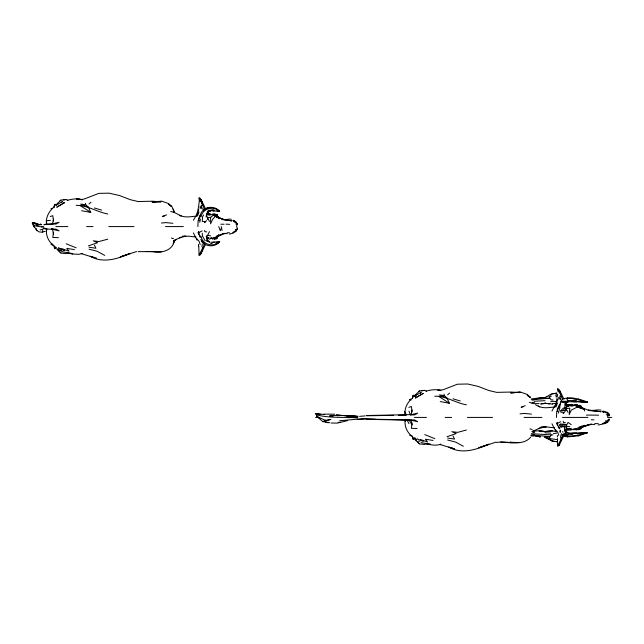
<?xml version="1.0" encoding="UTF-8"?>
<svg xmlns="http://www.w3.org/2000/svg" width="644" height="644" viewBox="0 0 644 644"><rect width="100%" height="100%" fill="white"/><g stroke="black" fill="none" stroke-linecap="round" stroke-linejoin="round"><path stroke-width="0.97" d="M46.658 224.088L46.658 222.422M212.737 215.66L210.628 217.31L210.596 223.83L212.649 219.314L215.442 216.167L218.364 218.091M609.095 419.196L607.252 421.651L602.631 423.478L605.263 423.414L605.279 421.788M198.521 246.274L198.561 244.326M215.048 238.723L210.21 237.934M565.835 431.343L566.696 427.149L563.226 426.674L560.884 427.085L559.016 424.976L560.835 424.05L564.788 424.332L564.547 431.021L565.947 432.752M56.133 248.27L54.66 248.753L53.782 245.348M197.885 226.599L198.127 220.425L198.819 219.821L198.618 218.67L200.324 214.879L200.356 216.239L198.98 218.719M556.48 417.441L556.714 411.266L557.414 410.663L557.213 409.512L558.92 405.72L558.952 407.072L557.575 409.552M608.91 415.903L609.071 413.971L607.622 412.426L602.985 411.073L602.631 411.355L603.388 412.651M42.713 229.787L42.568 232.259L38.761 231.832L35.992 229.441L36.708 228.628M198.537 211.288L198.674 209.453M557.197 401.212L557.334 399.377M412.772 397.912L412.973 395.392L414.808 395.295M557.438 438.492L557.632 445.954L558.71 445.672L559.636 444.465L560.594 441.945M53.396 220.981L52.84 215.684L50.248 216.513M411.983 411.822L411.427 406.517L408.843 407.346M203.705 242.305L204.156 243.81L205.388 244.688L201.049 253.631L199.753 255.088L199.036 255.113L198.795 246.137M606.197 414.728L607.831 414.953L607.566 417.401L611.8 417.417M206.128 217.02C206.104 214.235 208.02 211.087 211.023 210.87M46.746 228.515C45.386 234.593 48.389 241.766 53.428 245.292M405.334 419.349C403.981 425.426 406.984 432.607 412.015 436.133M55.465 247.956L55.666 246.692M414.052 438.797L414.253 437.526M202.353 243.979L201.934 246.394L202.61 248.165L199.036 255.113M560.948 434.821L560.53 437.228L561.198 438.999L557.632 445.954M201.999 251.2L202.272 249.751M561.005 439.86L560.594 442.034L563.975 435.529M200.429 219.024L199.777 222.293M201.089 216.867C202.256 208.382 213.687 205.517 219.652 211.361L212.448 210.717M53.396 232.178L52.84 237.483L58.459 237.684M204.156 243.81L203.351 247.304L202.61 248.165M366.718 415.509L411.073 414.623L412.152 409.954M562.542 435.521L561.198 438.999M45.563 224.49L44.855 224.313L52.486 223.782L53.565 219.113M203.705 210.854L204.156 209.348L203.351 205.863L201.467 202.184L199.27 200.292L199.036 198.046L199.753 198.078C198.553 205.082 198.626 211.997 194.649 218.163L193.369 220.232M554.822 407.354L556.529 403.458M196.235 216.513L197.941 212.617M53.782 207.819L54.66 204.414L56.213 204.454M412.369 398.652L413.255 395.247M565.158 411.387L563.234 413.593L563.379 412.329L560.868 412.232L560.835 410.783L566.028 410.317L566.696 407.684L565.987 405.06M201.894 240.381L201.5 241.886L202.248 240.494M560.095 432.72L560.683 430.466M46.746 224.651C45.249 218.815 48.324 212.649 52.269 208.543M405.334 415.485C403.836 409.656 406.911 403.482 410.864 399.377M236.259 230.093L235.189 229.964L236.066 230.818L237.37 228.692L236.066 230.818L233.16 232.17L232.959 232.927L235.688 231.574L237.37 228.692L236.694 226.559L237.008 224.12L236.259 223.066M217.608 216.553L217.052 215.708L218.163 217.133L214.347 215.265L214.677 214.049L212.439 214.516L212.882 214.122L216.545 217.012M199.004 211.965L197.475 216.022M557.591 402.798L556.07 406.855M559.105 406.742L560.924 401.631L562.888 398.757C571.156 396.889 579.801 398.797 587.417 402.202L571.912 401.558M216.304 238.739L216.859 238.216L215.756 238.916L217.801 236.139M200.171 215.901C201.725 206.869 214.025 204.406 219.652 211.361L217.036 210.902M220.844 228.934L220.264 230.729L218.743 226.583M559.926 405.269L561.286 401.18M414.808 439.546L415.332 437.96L415.718 439.796M200.872 253.438L201.451 251.804M558.372 413.134L559.902 407.7L559.733 404.601M200.67 254.13L201.057 253.173L200.115 254.831M559.266 444.964L559.652 444.014L558.71 445.672M544.446 398.048L550.805 394.225L556.867 393.154L553.655 393.556M198.98 234.448L198.127 232.734L198.69 231.478L198.98 234.448L200.356 236.928M557.575 425.281L556.714 423.575L557.285 422.319L557.575 425.281L559.902 428.944M213.8 238.191L213.993 237.789L212.439 238.65L212.882 239.037L215.442 237M551.964 411.073L556.505 402.387L557.108 397.726M568.225 401.816L567.066 402.162L565.657 405.06M203.568 214.959L202.538 216.915L202.28 221.391L204.792 221.496L204.647 222.752L206.571 220.554M209.469 231.615L206.821 237.056L207.223 240.55M61.832 202.627L62.549 201.355M420.419 393.46L421.136 392.196M202.409 249.027L203.528 247.135L202.538 248.817M561.375 439.232L562.123 437.976M567.461 397.984L566.857 398.966L568.596 401.268L562.059 402.049L563.508 401.309L568.596 401.268M563.17 410.663L564.909 407.861L564.901 402.774L569.038 401.711L576.525 401.864M415.581 394.692L419.558 390.956L424.509 390.361L426.433 391.149M56.986 203.85L60.963 200.123L65.913 199.527L67.845 200.308M217.431 236.517L218.364 235.237M216.505 238.087L218.163 236.034L213.615 238.538M53.927 207.593L54.66 204.414M568.596 433.573L566.857 435.875L567.461 436.857L578.755 435.819L587.417 432.639L571.912 433.283M236.445 223.13L235.688 221.584L232.959 220.232L233.16 220.989L236.066 222.349L237.37 224.474L235.744 223.895M207.642 212.657L208.696 211.329L212.617 210.266M559.58 431.319L560.449 430.248M552.946 434.941L551.159 434.885L548.994 438.419L546.692 438.347L544.446 436.793L546.144 437.992M581.411 427.358L582.128 426.521M557.277 395.432L555.989 396.921L557.615 396.004M560.835 410.783L563.226 408.167L566.696 407.684M565.835 403.49L567.066 402.162M215.756 238.916L217.213 238.095M43.985 227.944L42.496 229.433L40.121 229.9M580.936 428.292L581.572 427.648L579.681 428.856M530.559 437.348C521.906 446.976 507.77 440.456 496.669 442.46M44.782 228.572L45.152 228.234L43.881 228.54L44.46 228.692M89.033 203.971L90.965 202.24M447.628 394.804L449.552 393.082M217.6 236.863L214.323 238.884L215.048 238.795M575.261 428.622L573.257 429.484L574.198 429.629M206.152 236.348L207.4 235.302L210.628 235.857M203.287 210.508L205.05 209.083L207.899 208.157M208.342 211.602L208.696 211.329L207.44 211.812L206.821 216.102L209.469 221.544M550.411 395.134L552.23 393.75M50.973 208.841L52.953 207.915M580.832 428.928L578.529 429.757M211.023 242.289L219.652 241.798C214.557 247.876 203.866 247.03 200.839 239.399M45.322 231.309L42.721 231.937M573.909 429.878L575.14 429.033M557.801 423.261L560.707 421.723M199.205 232.42L202.111 230.882M519.563 392.671L520.102 392.309L510.829 392.534L512.769 392.566M414.623 438.789L415.122 438.467M56.036 247.948L56.527 247.626M220.876 234.794L222.888 233.498L225.585 233.394L223.597 233.611L217.431 236.557M546.144 396.841L546.692 396.495M67.491 252.899L72.104 253.994L72.724 253.591L62.549 251.804L58.62 249.413M575.068 429.379L577.636 428.027L582.144 426.867L579.576 428.928L581.782 426.98L576.702 429.951L574.738 429.468L577.773 429.564M532.218 431.432L535.075 430.216L532.041 431.528M417.207 394.587L421.023 392.244M58.62 203.746L62.428 201.403M577.773 405.277L573.257 405.35L577.33 405.205L579.576 405.913L576.702 404.883L574.198 405.205M216.545 236.147L219.089 234.875M532.958 431.512L539.744 428.027L538.271 428.703L546.233 426.618M207.263 211.707L208.857 210.789M573.313 398.95L577.668 399.642L578.755 399.014M329.728 422.665L322.934 421.643L330.911 419.461L325.341 420.282L322.934 421.643L316.832 416.523L316.598 413.625L315.471 413.69L316.542 414.849C329.849 418.383 343.952 416.821 357.605 417.908M215.466 244.124L219.652 241.798L216.167 242.418M562.953 402.54L564.667 401.631L563.508 401.309M233.498 232.854L229.522 234.183M418.592 391.431L419.558 390.956M587.932 424.766L581.685 427.061M60.005 200.598L60.963 200.123M219.652 241.798C213.687 247.65 202.256 244.776 201.089 236.3M217.6 236.485L222.687 234.15L225.4 233.49L227.187 233.732M209.276 239.206L211.86 238.038M88.453 245.879L97.622 242.683L93.243 240.832L98.991 241.532L107.798 239.174M447.049 436.721L456.218 433.525L451.838 431.673L457.578 432.374L466.393 430.015M218.896 235.463L218.912 234.778M54.676 248.479L54.177 246.089M605.263 423.414L607.622 422.416L608.886 419.526L607.831 419.88M555.321 395.271L557.76 394.273M426.433 443.692L424.509 444.473L419.558 443.877L417.401 441.695M67.845 252.851L65.913 253.639L60.963 253.044L58.813 250.862M584.486 425.306L579.085 426.988M166.619 214.838L162.562 216.416L164.751 215.853M525.206 405.68L521.157 407.25L523.339 406.694M576.702 404.883L575.068 405.462L577.636 406.815L582.144 407.966L579.391 406.163L581.782 407.861L580.832 405.905L579.439 405.366M540.735 404.255L545.701 403.104L544.703 403.297L552.681 404.118M573.522 429.105L570.842 430.039L566.165 430.248M604.466 423.696L598.179 425.024M569.175 428.469L567.139 429.154L568.733 428.719L566.092 428.759M590.009 424.452L581.669 427.391L588.471 424.984L592.23 424.332L594.694 424.573M136.576 251.554L120.211 256.892L130.281 253.366C117.941 258.84 102.863 263.71 90.273 256.264L96.576 258.131M496.081 442.122L478.798 447.733L488.877 444.199C476.528 449.681 461.458 454.543 448.868 447.105L454.27 448.699M207.505 238.32L208.954 237.878L206.619 237.934L208.592 237.958M411.548 398.749L409.56 399.674L411.186 399.876M208.133 210.475L213.864 209.711M552.681 430.715L544.703 431.544L539.165 431.23C545.066 432.647 550.829 429.677 556.633 431.818M566.068 432.398L566.841 432.188L570.125 433.565L573.788 433.645M556.633 403.023L552.536 403.82M561.286 433.654L562.421 434.756C570.673 437.614 579.391 434.893 587.417 432.639L576.63 433.436M34.454 227.437L33.351 225.682L32.997 222.792L36.458 224.386L38.415 224.209L32.2 222.856L32.627 224.007L34.398 225.464L36.362 226.149L41.441 226.865L43.14 226.422M45.563 228.668L44.855 228.845L52.486 229.377L59.079 230.85L56.133 229.151L51.842 228.998M584.591 433.34L587.417 432.639L581.5 433.098M347.486 420.629L337.376 423.1L331.056 423.028M67.491 200.26C72.257 199.06 77.505 198.062 82.263 199.753L76.564 198.94L81.225 199.527L84.123 199.052L98.846 193.377L109.053 193.16L119.744 195.615L130.193 199.656L138.082 201.54L152.515 201.218L160.968 201.838L152.234 201.693L160.581 201.492M426.087 391.101C430.852 389.902 436.101 388.904 440.858 390.586L438.009 390.184M52.486 223.782L59.079 222.309L56.133 224.007L43.881 224.619L44.669 224.772M411.073 414.623L417.666 413.15L414.728 414.849L410.437 415.002M215.442 216.167L212.439 214.516L215.756 214.243M583.231 426.296L584.011 426.135L583.617 425.62M212.448 242.442L214.259 242.096M535.349 398.95L540.203 398.04L544.075 398.185M210.628 217.31L207.4 217.865L207.44 219.483M550.725 401.695L553.47 401.236L556.649 401.671M235.149 221.681L235.688 221.584M185.81 236.082L179.676 237.861L181.157 237.185L173.445 240.695M208.592 215.209L211.643 214.702M63.41 199.922L65.913 199.527M422.005 390.763L424.509 390.361M548.487 403.877L549.952 403.643M338.148 422.432L340.104 422.142M566.028 410.317L565.987 408.699L569.827 408.143L569.191 414.664L571.236 410.148L577.354 407L584.486 409.528L584.583 410.961M553.47 433.605L556.649 433.162M207.167 207.779L210.218 207.368M216.513 237.531L217.052 237.459M184.925 236.058L182.204 236.404L188.853 236.195L196.001 237.016M545.331 426.658L540.791 427.246L547.448 427.036L554.597 427.858M52.599 244.124L50.973 244.326L52.953 245.251M589.904 424.243L591.53 424.05M41.385 224.627L36.483 225.207L39.574 224.41L41.385 224.627L40.371 223.903M567.694 406.042L572.073 405.543M46.167 220.779L50.393 220.353M161.435 223.041L165.927 222.599L172.89 223.283M520.022 413.875L524.514 413.44L531.485 414.124M568.032 434.249L562.421 434.756L564.667 433.211L568.032 434.249L572.524 434.434M532.685 402.42L534.665 402.242M212.882 214.122L216.505 215.072L216.304 214.42L217.213 215.072L217.801 217.02L216.859 214.943M195.06 216.231C189.916 216.843 184.514 217.761 179.676 215.297L181.157 215.973L174.363 212.472L170.7 211.457M554.597 406.984C549.147 407.507 543.407 408.779 538.271 406.139L539.744 406.815L535.494 404.794M533.522 431.206L540.735 430.578L545.701 431.73M531.187 435.344L534.101 435.119L549.718 436.648L544.655 436.358L548.994 438.419L557.277 439.659M199.97 253.712L201.049 253.631M359.585 416.338L365.22 415.903M558.565 444.553L559.636 444.465M571.204 406.066L573.047 405.937M160.573 201.54L152.161 202.103L161.62 201.129L168.664 203.593L171.586 206.45L168.567 204.341L171.972 206.652L174.363 212.472L173.196 209.067M514.492 392.687L510.748 392.945L520.207 391.971L527.259 394.434L530.181 397.284L527.154 395.183L530.559 397.493M517.293 392.502L520.102 392.309M347.889 417.698L357.694 417.038M219.258 217.865L218.364 217.922L217.431 216.642L222.888 219.668L231.719 220.884L223.597 219.548L220.876 218.364M534.335 401.22L545.041 400.689M551.336 396.277L548.994 396.422L551.159 399.956L552.946 399.892M574.738 429.468L577.346 429.306M544.655 398.475L549.718 398.185L532.097 399.755M531.155 398.982L539.978 397.831L544.518 397.887M339.694 420.741L366.315 418.375M576.525 432.977L569.038 433.13M333.294 415.871L329.503 416.048L337.746 415.243L341.843 415.469L337.094 415.694M334.783 414.189L323.932 414.164M568.032 400.584L576.461 400.544M357.951 419.413L366.492 419.075L414.728 419.993L417.666 421.691L411.073 420.218L366.718 419.333M500.758 442.09L511.111 442.782L519.104 442.557L510.829 442.307M398.378 415.308L406.034 415.155M414.623 396.052L416.29 396.02M366.492 415.766L393.548 415.38M531.34 433.662L551.159 434.885M138.082 251.627L161.507 251.691L145.93 251.506M34.873 223.629L37.344 223.613L32.997 222.792L36.877 223.532M533.522 403.627L539.165 403.603M55.843 226.583L67.886 226.583M86.602 226.583L93.002 226.583M108.788 226.583L133.952 226.583M165.5 226.583L183.339 226.583M315.608 417.417L318.861 417.417M414.438 417.417L426.473 417.417M445.197 417.417L451.589 417.417M467.383 417.417L492.547 417.417M524.095 417.417L541.926 417.417M562.494 417.417L587.908 417.417M220.844 224.225L224.072 224.233M586.426 415.066L598.654 415.187M531.928 399.908L533.876 399.932M565.537 404.698L572.58 405.197L565.537 404.698L567.292 404.826M567.614 398.209L573.707 398.298M531.099 435.07L534.101 435.119M532.041 403.305L532.958 403.321L529.288 402.299M530.898 435.956L533.908 436.004M367.104 419.075L375.331 419.228M401.252 419.574L406.75 419.687M59.763 250.299L61.277 250.331M418.35 441.14L419.864 441.172M591.297 419.767L593.969 419.848M356.792 416.354L343.936 415.517L357.726 416.33M594.734 423.583L598.397 423.704M417.054 428.526L411.427 428.316L411.983 423.019M227.034 232.75L229.731 232.862M541.016 403.514L544.14 403.651M51.391 228.926L53.122 229.006L52.486 229.377L53.565 234.046M562.542 399.312L560.063 393.025L557.857 391.133L557.632 388.887L558.71 389.169L559.636 390.369L563.975 399.312M58.21 204.253L57.123 204.204L55.465 205.203L56.761 205.597M416.805 395.094L415.718 395.046L414.052 396.044L415.348 396.43M351.069 415.895L342.793 415.477L354.619 416.402M347.1 415.887L357.951 416.41M72.104 253.994L78.979 254.316L82.263 253.414L81.225 253.631L93.911 257.544M226.052 224.152L229.65 224.345M544.864 432.792L550.725 433.138M152.234 251.466C160.863 253.543 172.769 250.79 174.363 240.695L176.488 239.375L174.363 240.679L173.252 243.593L174.363 240.695L173.622 240.59M597.141 411.186L588.801 410.502M569.054 404.947L572.58 405.197M517.687 392.534L511.111 392.051L496.669 392.373L488.788 390.497L478.339 386.448L467.649 383.993L457.433 384.21L442.718 389.886L437.952 390.135M576.63 401.397L587.417 402.202L577.668 399.642M578.537 401.502L587.417 402.202L583.649 401.268M76.209 205.331C87.495 205.219 96.946 212.021 107.798 213.985M434.797 396.173C446.091 396.06 455.541 402.862 466.393 404.826M532.685 432.422L534.665 432.591M41.441 226.865L43.695 227.074M605.569 420.806L606.986 420.935L607.252 421.651M206.764 231.872L204.792 231.671L204.647 230.407M565.36 422.706L563.379 422.504L563.234 421.248M567.944 406.034L566.366 405.865L568.241 406.203M315.471 413.69L324.318 414.446M210.636 243.416L212.246 243.593M212.818 210.862L214.259 211.023M600.957 410.131C596.795 409.222 592.593 411.411 588.471 409.85M88.453 207.279L85.716 204.712L80.637 204.124L88.453 207.279L90.748 212.391L81.627 210.741M447.049 398.121L444.304 395.545L439.224 394.957L447.049 398.121L449.343 403.233L440.222 401.574M567.694 428.791L572.073 429.298M316.598 413.625L320.841 414.374M588.27 410.405L589.904 410.598M214.323 214.275L215.048 214.363M548.342 438.902L552.23 441.092L556.867 441.687L553.655 441.285L546.692 438.347M206.941 213.864L210.725 214.363L209.276 213.961M598.743 411.403L601.158 411.717L590.009 410.389M421.023 442.597L430.45 444.32M426.731 443.821L430.401 444.312M336.418 414.744L341.843 415.469M569.827 426.69L565.987 426.135L568.056 422.456L571.236 424.686M564.788 424.332L566.028 424.517L566.696 427.149M569.851 428.566L571.204 428.767M350.368 415.742L354.232 416.322M89.057 247.216L95.948 248.254L94.41 245.179M447.652 438.049L454.543 439.095L453.006 436.02M74.43 249.59L66.791 248.399L69.005 251.184L61.977 248.697M433.026 440.424L425.386 439.232L427.6 442.017L420.564 439.538M213.067 214.532L214.347 215.265M567.461 436.857L562.888 436.085L561.979 435.183M416.805 439.747L415.863 439.586L416.547 440.786M231.325 219.298C228.451 218.429 225.521 220.57 222.687 219.016L222.888 219.668M534.375 435.706L540.203 436.801M208.382 213.913L210.725 214.363M580.832 405.905L579.367 405.261M583.231 408.538L584.325 409.399L583.617 409.222M540.276 436.753L533.337 435.167L539.978 437.002M208.342 241.556L207.44 241.355L209.936 242.184M570.842 404.794L573.369 405.382M426.087 443.74C430.852 444.94 436.101 445.938 440.858 444.247L439.812 444.473L454.294 448.828M89.033 249.196L96.986 251.216L104.755 255.41M447.628 440.029L455.582 442.058L463.35 446.244M216.304 214.532L217.213 215.072M325.775 422.102L328.287 422.826M411.548 436.085L409.56 435.159M94.41 207.98L101.647 210.121M453.006 398.821L460.243 400.962M577.169 406.75L581.315 408.224M529.948 428.848L532.121 429.516M171.352 238.006L173.526 238.674M203.351 205.863L201.178 205.13L202.353 209.179L200.131 206.426L200.179 208.592M561.946 396.696L559.765 395.963L560.948 400.021L558.726 397.268L558.775 399.425M607.831 414.953L609.095 415.646M564.595 429.274L565.987 429.781M316.832 416.523L325.341 420.282M66.155 243.786L76.209 247.827M424.75 434.628L434.797 438.669M588.495 410.292L582.579 407.877M64.714 250.629L58.395 247.892L64.022 250.331M416.982 438.733L423.309 441.47M576.436 405.116L577.346 405.535M217.165 216.626L222.156 218.96M215.265 215.917L217.809 217.382M216.304 209.501L219.652 211.361M558.235 427.447L559.564 428.196M577.668 435.199L578.755 435.819M547.899 438.145L549.807 439.24M33.351 225.682L35.597 228.54M218.155 217.044L219.797 218.05M317.75 416.926L319.875 418.278M438.918 396.511L449.343 403.233M80.323 205.678L90.748 212.391M209.405 241.911L206.434 238.441M199.753 198.078L201.049 199.535L205.388 208.471M573.909 404.963L575.14 405.809M582.74 408.763L581.411 407.483M219.089 218.284L219.644 218.694M551.014 440.166L552.23 441.092M205.05 244.076L203.287 242.659L202.248 240.445M419.558 443.877L415.581 440.15M60.963 253.044L56.986 249.309M206.209 240.59L207.263 241.46M235.913 229.586L236.445 230.029M607.711 413.319L608.991 414.414M216.32 238.014L216.851 238.481M556.714 423.575L557.414 424.179M198.127 232.734L198.819 233.337M216.505 215.329L217.6 216.304M580.936 406.541L581.572 407.185M211.828 237.91L212.882 239.037M555.313 429.516L557.591 432.035L558.775 435.408M196.726 238.674L199.004 241.202L200.179 244.575M602.631 411.355L607.252 413.182L608.886 415.308L608.572 413.746M510.354 441.913L511.111 442.782M581.21 407.137L581.782 407.861L580.325 405.519L581.234 406.887M557.632 388.887L560.063 393.025M199.036 198.046L201.467 202.184M408.94 419.904L412.152 424.887L411.073 420.218M205.13 240.711L202.538 236.243L202.24 233.217M555.643 430.965L551.964 423.768M36.064 229.296L36.99 230.802M197.048 240.123L193.369 232.927M565.987 408.699L568.056 412.385M57.276 248.745L57.952 249.944M406.887 419.751L408.988 423.647M565.657 429.781L566.841 432.188M236.614 222.904L237.37 224.474M201.999 201.966L201.057 199.986L202.039 203.504M559.652 390.828L560.868 394.281M213.8 214.967L213.993 215.378M404.754 411.621L406.227 414.937M557.414 410.663L557.801 411.58M198.819 219.821L199.205 220.739M217.414 216.046L216.851 214.685L217.801 217.02M408.988 411.186L410.413 414.752M558.453 426.336L559.105 428.099M200.872 199.721L201.451 201.355M562.711 431.432L562.953 432.293M559.894 391.705L560.385 393.468M214.347 237.902L214.677 239.117M412.369 436.181L413.255 439.586L412.772 436.922M221.254 226.575L222.067 230.496M201.999 202.055L202.409 204.14M609.071 420.87L608.91 418.93M199.857 235.495L200.171 237.258M85.483 203.367L85.716 204.712M444.07 394.209L444.304 395.545M234.231 220.586L234.384 222.212M557.334 435.465L557.382 436.978M563.226 426.674L563.17 424.179L560.884 427.085L560.835 424.05M46.658 229.079L46.658 230.745M405.253 413.255L405.253 414.921M405.253 419.912L405.253 421.579M64.022 202.828L56.744 207.215L64.714 202.53L64.022 202.828M422.617 393.669L415.34 398.048L423.309 393.371L422.617 393.669"/></g></svg>
